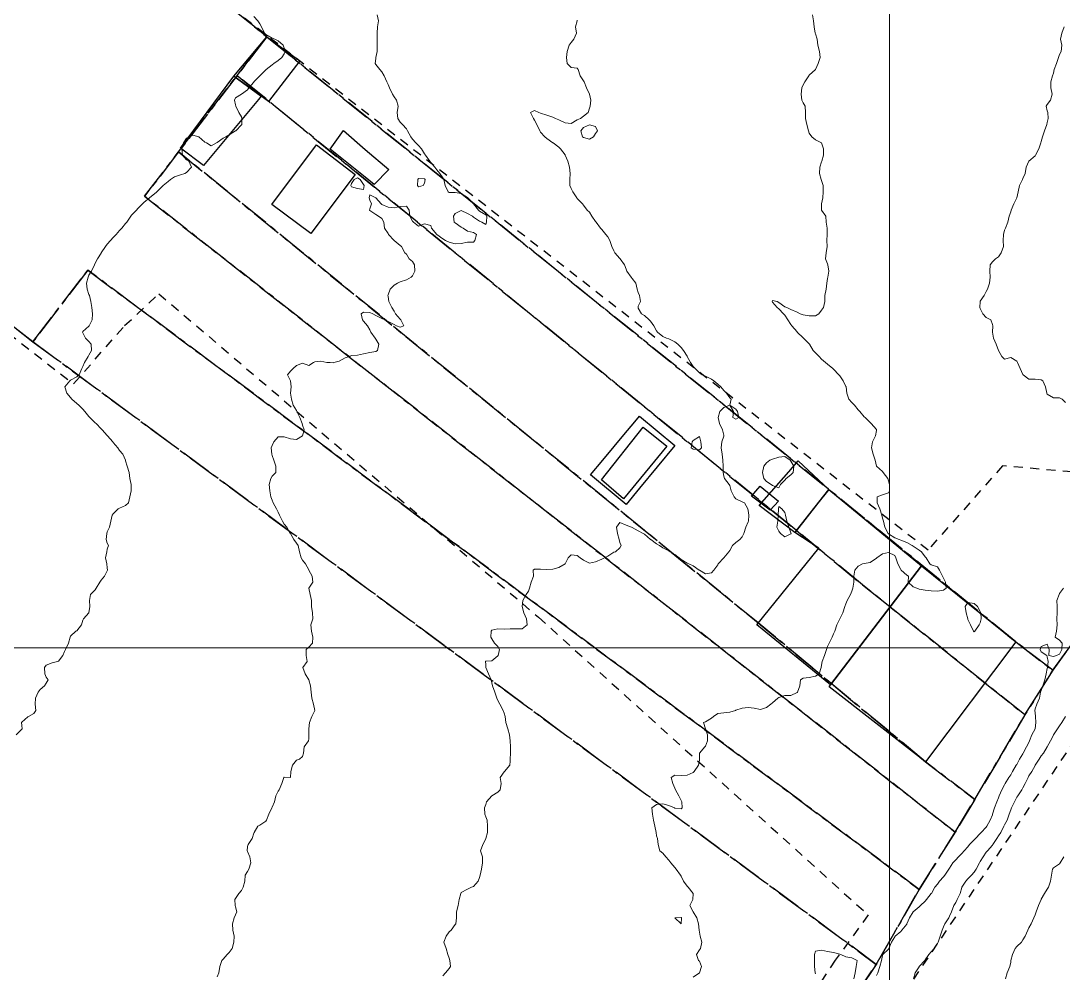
# Model space of a CAD drawing. Header units: centimetres. Extents: x 0 to 642158, y -847 to 649707.
# Drawn here: x 615995.7 to 616081, y 620860.7 to 620938.8 of the extents above; entities that cross this region are included whole.
import ezdxf

# ---------------------------------------------------------------- set-up
doc = ezdxf.new("R2010")
doc.units = ezdxf.units.CM
doc.header["$MEASUREMENT"] = 0
doc.linetypes.add('CENTERX2', pattern=[4, 2.5, -0.5, 0.5, -0.5])
doc.linetypes.add('JIS_02_0.7', pattern=[1.35, 0.75, -0.6])
for name, color, linetype, lineweight in [('MEV_grille', 254, 'Continuous', 9), ('WAL_parcellaire agricole', 7, 'JIS_02_0.7', 25), ('WAL_topographie 0.5', 253, 'Continuous', 20)]:
    doc.layers.add(name, color=color, linetype=linetype, lineweight=lineweight)
doc.layers.add('SPW_batiments', color=7, linetype='Continuous')
doc.layers.add('SPW_parcellaire cadastral', color=7, linetype='CENTERX2', lineweight=25, true_color=0xff0542)

# ---------------------------------------------------------------- blocks, each defined once
blk = doc.blocks.new('*U114')
at = {"layer": 'MEV_grille', "transparency": 33554687}
blk.add_lwpolyline([(-1338.461, 0), (1338.461, 0)], dxfattribs=at)
blk = doc.blocks.new('*U115')
at = {"layer": 'MEV_grille', "color": 0, "linetype": 'ByBlock', "lineweight": -2, "transparency": 16777216}
blk.add_blockref('*U114', (0, -1500), dxfattribs=at)
blk = doc.blocks.new('*U112')
at = {"layer": 'MEV_grille', "transparency": 33554687}
blk.add_lwpolyline([(0, 1825.476), (0, -1825.476)], dxfattribs=at)
blk = doc.blocks.new('*U113')
at = {"layer": 'MEV_grille', "color": 0, "linetype": 'ByBlock', "lineweight": -2, "transparency": 16777216}
blk.add_blockref('*U112', (700, 0), dxfattribs=at)

msp = doc.modelspace()

# ---------------------------------------------------------------- linework, layer by layer
at = {"layer": 'SPW_batiments'}
for points in [[(616018.524, 620935.46), (616015.952, 620932.141), (616015.356, 620932.576), (616013.116, 620934.212), (616015.821, 620937.44), (616018.524, 620935.46)], [(616015.356, 620932.576), (616015.138, 620932.314), (616010.635, 620926.89), (616008.761, 620928.317), (616013.116, 620934.212), (616015.356, 620932.576)], [(616023.876, 620928.195), (616025.826, 620926.579), (616024.626, 620925.328), (616023.876, 620925.945), (616020.997, 620928.247), (616022.116, 620929.763), (616023.876, 620928.195)], [(616019.432, 620921.318), (616016.24, 620923.698), (616019.88, 620928.58), (616023.046, 620926.172), (616019.432, 620921.318)], [(616045.839, 620905.742), (616046.341, 620906.347), (616049.24, 620903.94), (616046.352, 620900.462), (616045.247, 620899.13), (616042.347, 620901.537), (616043.347, 620902.742), (616045.205, 620904.98), (616045.839, 620905.742)], [(616048.595, 620903.899), (616045.029, 620899.581), (616043.229, 620901.131), (616046.645, 620905.464), (616048.595, 620903.899)], [(616056.156, 620899.038), (616058.583, 620901.782), (616059.346, 620902.699), (616061.846, 620900.35), (616060.966, 620899.233), (616059.205, 620896.993), (616059.079, 620896.833), (616056.156, 620899.038)], [(616057.729, 620899.383), (616057.056, 620898.652), (616055.529, 620899.815), (616056.229, 620900.616), (616057.729, 620899.383)], [(616069.45, 620894.097), (616061.997, 620884.334), (616055.963, 620889.266), (616061.029, 620895.55), (616059.079, 620896.833), (616059.205, 620896.993), (616061.846, 620900.35), (616069.45, 620894.097)], [(616077.163, 620887.868), (616069.781, 620878.034), (616061.881, 620884.183), (616061.997, 620884.334), (616069.45, 620894.097), (616077.163, 620887.868)]]:
    msp.add_lwpolyline(points, dxfattribs=at)
at = {"layer": 'SPW_parcellaire cadastral'}
for points in [[(616031.537, 621061.047), (616071.296, 621032.515), (616131.436, 621110.214), (616203.864, 621055.115), (616144.734, 620974.533), (616080.198, 620885.531), (616077.163, 620887.867), (616061.829, 620900.382), (616015.821, 620937.439), (615969.003, 620975.449), (615975.675, 621007.177), (615976.309, 621011.064), (615979.34, 621025.789), (615982.812, 621040.628), (615983.011, 621041.574), (615985.549, 621053.648), (615985.909, 621055.307), (615989.278, 621069.963), (615990.634, 621076.479), (615992.086, 621082.87), (615993.251, 621088.613), (615997.419, 621085.792), (616031.537, 621061.047)], [(616069.255, 620867.585), (616001.163, 620918.314), (615996.666, 620912.448), (615925.689, 620967.545), (615928.215, 620969.869), (615942.017, 620982.567), (615950.513, 620990.735), (615958.397, 620984.228), (615969.003, 620975.449), (616015.821, 620937.439), (616013.395, 620934.274), (616008.597, 620928.015), (616005.807, 620924.374), (616072.212, 620872.267), (616069.255, 620867.585)], [(616080.198, 620885.531), (616144.734, 620974.533)], [(615925.689, 620967.545), (615996.666, 620912.448), (616065.739, 620861.433), (616032.862, 620812.264), (616030.668, 620807.434), (616017.723, 620766.658), (616016.836, 620767.084), (615939.406, 620827.664), (615899.48, 620858.739), (615897.923, 620871.288), (615913.552, 620961.983), (615920.488, 620971.301), (615925.689, 620967.545)], [(616080.198, 620885.531), (616077.919, 620881.879), (616074.669, 620884.482), (616064.623, 620892.53), (616059.196, 620896.999), (616013.395, 620934.274), (616015.821, 620937.439), (616061.829, 620900.382), (616077.163, 620887.867), (616080.198, 620885.531)], [(616008.597, 620928.015), (616013.395, 620934.274), (616059.196, 620896.999), (616064.623, 620892.53), (616074.669, 620884.482), (616077.919, 620881.879), (616073.805, 620874.959), (616069.781, 620878.034), (616056.08, 620889.415), (616008.597, 620928.015)], [(616008.597, 620928.015), (616056.08, 620889.415), (616069.781, 620878.034), (616073.805, 620874.959), (616072.212, 620872.267), (616005.807, 620924.374), (616008.597, 620928.015)], [(616069.255, 620867.585), (616065.739, 620861.433), (615996.666, 620912.448), (616001.163, 620918.314), (616069.255, 620867.585)], [(616090.293, 620793.326), (616059.536, 620788.639), (616036.399, 620809.026), (616032.862, 620812.264), (616065.739, 620861.433), (616069.255, 620867.585), (616072.212, 620872.267), (616073.805, 620874.959), (616077.919, 620881.879), (616080.198, 620885.531)]]:
    msp.add_lwpolyline(points, dxfattribs=at)
at = {"layer": 'WAL_parcellaire agricole'}
for points in [[(615993.69, 621087.772), (615996.857, 621085.772), (616071.363, 621033.532), (616158.049, 621144.691), (616223.154, 621092.299), (616150.533, 620998.958), (616089.777, 620911.085), (616081.778, 620901.784), (616076.078, 620902.284), (616069.979, 620895.383), (615970.471, 620972.87), (615993.69, 621087.772)], [(616256.531, 621010.471), (616261.045, 620978.872), (616264.204, 620946.972), (616264.54, 620929.472), (616262.543, 620906.472), (616257.382, 620855.139), (616253.22, 620818.805), (616251.222, 620803.638), (616172.383, 620852.629), (616133.223, 620798.458), (616052.891, 620793.615), (616033.49, 620809.78), (616068.05, 620859.117), (616094.045, 620897.619), (616146.369, 620977.291), (616189.372, 620943.13), (616227.866, 620992.8), (616253.195, 621026.136), (616256.531, 621010.471)], [(615920.072, 620971.164), (615999.989, 620908.997), (616004.178, 620913.775), (616006.977, 620916.375), (616038.08, 620889.879), (616065.083, 620865.483), (616062.383, 620861.783), (616030.189, 620813.079), (616023.491, 620795.679), (616016.27, 620769.34), (616001.643, 620780.526), (615946.289, 620822.869), (615899.885, 620859.763), (615897.98, 620877.87), (615899.048, 620896.263), (615905.576, 620932.763), (615909.174, 620952.663), (615911.273, 620959.863), (615914.772, 620965.664), (615920.072, 620971.164)]]:
    msp.add_lwpolyline(points, dxfattribs=at)
at = {"layer": 'WAL_topographie 0.5'}
for points in [[(616014.75, 620939.105), (616015.081, 620938.75), (616015.25, 620938.51), (616015.394, 620938.25), (616015.625, 620937.75), (616015.75, 620937.62), (616016.25, 620937.334), (616016.491, 620937.25), (616016.75, 620937.116), (616017.16, 620936.75), (616017.25, 620936.5), (616017.322, 620936.25), (616017.25, 620936.055), (616017.056, 620935.75), (616016.75, 620935.5), (616016.383, 620935.25), (616016.25, 620935.15), (616015.765, 620934.75), (616015.75, 620934.735), (616015.25, 620934.25), (616015.25, 620934.25), (616014.765, 620933.75), (616014.75, 620933.732), (616014.341, 620933.25), (616014.25, 620933.083), (616013.75, 620932.75), (616013.749, 620932.75), (616013.25, 620932.438), (616013.167, 620932.25), (616013.25, 620931.875), (616013.275, 620931.75), (616013.521, 620931.25), (616013.75, 620930.883), (616013.785, 620930.75), (616013.763, 620930.25), (616013.75, 620930.224), (616013.276, 620929.75), (616013.25, 620929.732), (616012.75, 620929.42), (616012.457, 620929.25), (616012.25, 620929.125), (616011.75, 620928.774), (616011.706, 620928.75), (616011.25, 620928.517), (616010.875, 620928.75), (616010.75, 620928.81), (616010.26, 620929.25), (616010.25, 620929.256), (616009.75, 620929.387), (616009.467, 620929.25), (616009.25, 620929.142), (616008.989, 620928.75), (616008.851, 620928.25), (616008.91, 620927.75), (616009.25, 620927.348), (616009.435, 620927.25), (616009.661, 620926.75), (616009.25, 620926.32), (616009.107, 620926.25), (616008.75, 620926.135), (616008.25, 620925.967), (616007.931, 620925.75), (616007.75, 620925.598), (616007.344, 620925.25), (616007.25, 620925.171), (616006.821, 620924.75), (616006.75, 620924.688), (616006.25, 620924.282), (616006.208, 620924.25), (616005.75, 620923.876), (616005.628, 620923.75), (616005.25, 620923.368), (616005.141, 620923.25), (616004.75, 620922.838), (616004.679, 620922.75), (616004.351, 620922.25), (616004.25, 620922.134), (616003.946, 620921.75), (616003.75, 620921.564), (616003.48, 620921.25), (616003.25, 620921), (616003.014, 620920.75), (616002.75, 620920.445), (616002.596, 620920.25), (616002.267, 620919.75), (616002.25, 620919.724), (616001.95, 620919.25), (616001.75, 620918.883), (616001.694, 620918.75), (616001.475, 620918.25), (616001.25, 620917.897), (616001.18, 620917.75), (616001.048, 620917.25), (616001.106, 620916.75), (616001.25, 620916.339), (616001.291, 620916.25), (616001.412, 620915.75), (616001.476, 620915.25), (616001.54, 620914.75), (616001.527, 620914.25), (616001.266, 620913.75), (616001.25, 620913.735), (616000.75, 620913.295), (616000.727, 620913.25), (616000.75, 620913.185), (616000.977, 620912.75), (616001.25, 620912.483), (616001.434, 620912.25), (616001.455, 620911.75), (616001.25, 620911.354), (616001.2, 620911.25), (616000.884, 620910.75), (616000.75, 620910.413), (616000.679, 620910.25), (616000.439, 620909.75), (616000.25, 620909.569), (615999.75, 620909.293), (615999.674, 620909.25), (615999.291, 620908.75), (615999.451, 620908.25), (615999.75, 620907.873), (615999.857, 620907.75), (616000.25, 620907.395), (616000.412, 620907.25), (616000.75, 620906.925), (616000.917, 620906.75), (616001.25, 620906.341), (616001.339, 620906.25), (616001.75, 620905.82), (616001.837, 620905.75), (616002.25, 620905.329), (616002.337, 620905.25), (616002.75, 620904.775), (616002.774, 620904.75), (616003.213, 620904.25), (616003.25, 620904.206), (616003.61, 620903.75), (616003.75, 620903.55), (616004.015, 620903.25), (616004.236, 620902.75), (616004.25, 620902.688), (616004.39, 620902.25), (616004.542, 620901.75), (616004.607, 620901.25), (616004.703, 620900.75), (616004.714, 620900.25), (616004.603, 620899.75), (616004.492, 620899.25), (616004.25, 620899.029), (616003.75, 620898.814), (616003.646, 620898.75), (616003.25, 620898.354), (616003.15, 620898.25), (616003.042, 620897.75), (616002.945, 620897.25), (616002.75, 620896.875), (616002.705, 620896.75), (616002.669, 620896.25), (616002.75, 620895.938), (616002.844, 620895.75), (616002.75, 620895.45), (616002.713, 620895.25), (616002.617, 620894.75), (616002.714, 620894.25), (616002.75, 620893.917), (616002.764, 620893.75), (616002.75, 620893.694), (616002.539, 620893.25), (616002.25, 620892.906), (616002.154, 620892.75), (616001.841, 620892.25), (616001.75, 620892.132), (616001.389, 620891.75), (616001.3, 620891.25), (616001.321, 620890.75), (616001.25, 620890.25), (616001.25, 620890.25), (616000.806, 620889.75), (616000.75, 620889.65), (616000.65, 620889.25), (616000.25, 620888.779), (616000.179, 620888.75), (615999.75, 620888.321), (615999.728, 620888.25), (615999.577, 620887.75), (615999.321, 620887.25), (615999.25, 620887.083), (615999.12, 620886.75), (615998.75, 620886.278), (615998.687, 620886.25), (615998.25, 620886.134), (615997.75, 620885.964), (615997.607, 620885.75), (615997.636, 620885.25), (615997.75, 620884.964), (615997.908, 620884.75), (615997.75, 620884.477), (615997.611, 620884.25), (615997.25, 620883.968), (615997.094, 620883.75), (615996.868, 620883.25), (615996.856, 620882.75), (615996.91, 620882.25), (615996.75, 620881.983), (615996.312, 620881.75), (615996.25, 620881.727), (615995.75, 620881.288), (615995.731, 620881.25), (615995.75, 620881), (615995.774, 620880.75), (615995.75, 620880.7), (615995.3, 620880.25)], [(616024.858, 620939.25), (616024.957, 620938.75), (616024.891, 620938.25), (616024.853, 620937.75), (616024.864, 620937.25), (616024.872, 620936.75), (616024.872, 620936.25), (616024.76, 620935.75), (616024.75, 620935.667), (616024.702, 620935.25), (616024.75, 620935.161), (616025.088, 620934.75), (616025.25, 620934.56), (616025.441, 620934.25), (616025.652, 620933.75), (616025.75, 620933.542), (616025.875, 620933.25), (616026.125, 620932.75), (616026.25, 620932.51), (616026.447, 620932.25), (616026.589, 620931.75), (616026.486, 620931.25), (616026.558, 620930.75), (616026.75, 620930.455), (616026.932, 620930.25), (616027.25, 620929.891), (616027.335, 620929.75), (616027.605, 620929.25), (616027.75, 620929.06), (616028.015, 620928.75), (616028.25, 620928.529), (616028.502, 620928.25), (616028.75, 620927.843), (616028.808, 620927.75), (616029.179, 620927.25), (616029.25, 620927.138), (616029.578, 620926.75), (616029.75, 620926.528), (616030.005, 620926.25), (616030.25, 620925.886), (616030.311, 620925.75), (616030.44, 620925.25), (616030.67, 620924.75), (616030.75, 620924.673), (616031.25, 620924.675), (616031.75, 620924.608), (616032.25, 620924.281), (616032.284, 620924.25), (616032.75, 620923.757), (616032.757, 620923.75), (616033.155, 620923.25), (616033.25, 620923.155), (616033.75, 620922.857), (616033.847, 620922.75), (616033.828, 620922.25), (616033.75, 620922.058), (616033.438, 620922.25), (616033.25, 620922.325), (616032.75, 620922.656), (616032.656, 620922.75), (616032.25, 620922.96), (616031.75, 620923.196), (616031.25, 620922.975), (616031.109, 620922.75), (616031.167, 620922.25), (616031.25, 620922.196), (616031.75, 620921.833), (616031.917, 620921.75), (616032.25, 620921.515), (616032.75, 620921.417), (616033, 620921.25), (616032.854, 620920.75), (616032.75, 620920.625), (616032.25, 620920.617), (616031.75, 620920.51), (616031.25, 620920.476), (616030.75, 620920.605), (616030.455, 620920.75), (616030.25, 620920.901), (616029.75, 620921.245), (616029.737, 620921.25), (616029.317, 620921.75), (616029.25, 620921.977), (616028.75, 620922.115), (616028.25, 620921.917), (616027.844, 620922.25), (616027.75, 620922.323), (616027.531, 620922.75), (616027.48, 620923.25), (616027.25, 620923.552), (616026.75, 620923.528), (616026.25, 620923.435), (616025.75, 620923.476), (616025.25, 620923.697), (616025.183, 620923.75), (616024.75, 620924.25), (616024.75, 620924.25), (616024.25, 620924.5), (616024.204, 620924.25), (616024.25, 620924.062), (616024.389, 620923.75), (616024.25, 620923.333), (616024.24, 620923.25), (616024.25, 620923.208), (616024.75, 620922.875), (616024.972, 620922.75), (616025.25, 620922.541), (616025.409, 620922.25), (616025.464, 620921.75), (616025.75, 620921.321), (616025.796, 620921.25), (616026.25, 620920.75), (616026.25, 620920.75), (616026.75, 620920.337), (616026.855, 620920.25), (616027.132, 620919.75), (616027.25, 620919.632), (616027.491, 620919.25), (616027.75, 620919.031), (616027.905, 620918.75), (616027.952, 620918.25), (616027.75, 620917.846), (616027.641, 620917.75), (616027.25, 620917.525), (616026.75, 620917.358), (616026.528, 620917.25), (616026.25, 620917.078), (616025.922, 620916.75), (616025.75, 620916.296), (616025.737, 620916.25), (616025.75, 620916.166), (616025.816, 620915.75), (616026.071, 620915.25), (616026.25, 620914.95), (616026.359, 620914.75), (616026.75, 620914.3), (616026.79, 620914.25), (616027.031, 620913.75), (616026.75, 620913.656), (616026.45, 620913.75), (616026.25, 620913.865), (616025.75, 620914.125), (616025.5, 620914.25), (616025.25, 620914.37), (616024.75, 620914.617), (616024.5, 620914.75), (616024.25, 620914.853), (616023.75, 620914.875), (616023.546, 620914.75), (616023.657, 620914.25), (616023.75, 620914.136), (616024.064, 620913.75), (616024.25, 620913.43), (616024.348, 620913.25), (616024.687, 620912.75), (616024.75, 620912.655), (616024.993, 620912.25), (616024.875, 620911.75), (616024.75, 620911.664), (616024.25, 620911.56), (616023.75, 620911.477), (616023.25, 620911.355), (616022.75, 620911.333), (616022.562, 620911.25), (616022.25, 620911.141), (616021.75, 620910.863), (616021.312, 620910.75), (616021.25, 620910.736), (616021, 620910.75), (616020.75, 620910.762), (616020.25, 620910.875), (616019.75, 620910.8), (616019.65, 620910.75), (616019.25, 620910.515), (616018.75, 620910.7), (616018.25, 620910.5), (616017.977, 620910.25), (616017.75, 620910.041), (616017.517, 620909.75), (616017.75, 620909.25), (616017.75, 620909.25), (616017.826, 620908.75), (616017.766, 620908.25), (616017.856, 620907.75), (616017.981, 620907.25), (616018.25, 620906.813), (616018.277, 620906.75), (616018.517, 620906.25), (616018.71, 620905.75), (616018.75, 620905.613), (616018.883, 620905.25), (616018.75, 620904.75), (616018.75, 620904.75), (616018.25, 620904.458), (616017.75, 620904.489), (616017.25, 620904.654), (616016.75, 620904.671), (616016.386, 620904.25), (616016.25, 620903.95), (616016.183, 620903.75), (616016.221, 620903.25), (616016.25, 620903.139), (616016.396, 620902.75), (616016.573, 620902.25), (616016.573, 620901.75), (616016.25, 620901.427), (616016.143, 620901.25), (616016.013, 620900.75), (616016.076, 620900.25), (616016.163, 620899.75), (616016.25, 620899.469), (616016.33, 620899.25), (616016.615, 620898.75), (616016.75, 620898.491), (616016.858, 620898.25), (616017.101, 620897.75), (616017.25, 620897.52), (616017.45, 620897.25), (616017.738, 620896.75), (616017.75, 620896.73), (616018.036, 620896.25), (616018.25, 620895.94), (616018.395, 620895.75), (616018.512, 620895.25), (616018.641, 620894.75), (616018.75, 620894.565), (616019, 620894.25), (616019.25, 620893.778), (616019.263, 620893.75), (616019.531, 620893.25), (616019.583, 620892.75), (616019.25, 620892.25), (616019.381, 620891.75), (616019.486, 620891.25), (616019.472, 620890.75), (616019.562, 620890.25), (616019.583, 620889.75), (616019.417, 620889.25), (616019.472, 620888.75), (616019.588, 620888.25), (616019.575, 620887.75), (616019.25, 620887.425), (616019.044, 620887.25), (616019.044, 620886.75), (616019.117, 620886.25), (616018.778, 620885.75), (616018.95, 620885.25), (616019.25, 620884.75), (616019.25, 620884.75), (616019.4, 620884.25), (616019.463, 620883.75), (616019.518, 620883.25), (616019.643, 620882.75), (616019.75, 620882.25), (616019.75, 620882.25), (616019.75, 620882.25), (616019.513, 620881.75), (616019.315, 620881.25), (616019.263, 620880.75), (616019.276, 620880.25), (616019.25, 620879.917), (616019.224, 620879.75), (616018.881, 620879.25), (616018.824, 620878.75), (616018.75, 620878.464), (616018.5, 620878.25), (616018.25, 620878.171), (616017.917, 620877.75), (616017.8, 620877.25), (616017.75, 620876.75), (616017.75, 620876.75), (616017.749, 620876.75), (616017.25, 620876.781), (616017.225, 620876.75), (616017.054, 620876.25), (616016.833, 620875.75), (616016.75, 620875.617), (616016.572, 620875.25), (616016.441, 620874.75), (616016.25, 620874.317), (616016.219, 620874.25), (616015.976, 620873.75), (616015.796, 620873.25), (616015.75, 620873.159), (616015.25, 620872.838), (616015.083, 620872.75), (616014.792, 620872.25), (616014.75, 620872.178), (616014.62, 620871.75), (616014.288, 620871.25), (616014.25, 620871.083), (616014.212, 620870.75), (616014.25, 620870.673), (616014.422, 620870.25), (616014.508, 620869.75), (616014.337, 620869.25), (616014.25, 620869.05), (616014.062, 620868.75), (616014.023, 620868.25), (616013.878, 620867.75), (616013.75, 620867.487), (616013.536, 620867.25), (616013.25, 620866.821), (616013.206, 620866.75), (616013.228, 620866.25), (616013.25, 620866.15), (616013.361, 620865.75), (616013.25, 620865.5), (616013.155, 620865.25), (616013, 620864.75), (616013.046, 620864.25), (616013.15, 620863.75), (616013.12, 620863.25), (616012.981, 620862.75), (616012.75, 620862.397), (616012.583, 620862.25), (616012.25, 620861.865), (616012.135, 620861.75), (616011.961, 620861.25), (616011.893, 620860.75), (616011.75, 620860.417)], [(616041.25, 620938.8), (616041.231, 620938.75), (616041.098, 620938.25), (616041.2, 620937.75), (616040.958, 620937.25), (616040.75, 620936.987), (616040.595, 620936.75), (616040.41, 620936.25), (616040.361, 620935.75), (616040.417, 620935.25), (616040.75, 620934.917), (616041.25, 620934.875), (616041.333, 620934.75), (616041.5, 620934.25), (616041.75, 620933.841), (616041.803, 620933.75), (616042, 620933.25), (616042.25, 620932.75), (616042.25, 620932.75), (616042.365, 620932.25), (616042.312, 620931.75), (616042.25, 620931.583), (616042.139, 620931.25), (616041.75, 620930.932), (616041.528, 620930.75), (616041.25, 620930.625), (616040.75, 620930.346), (616040.25, 620930.401), (616039.75, 620930.632), (616039.457, 620930.75), (616039.25, 620930.855), (616038.75, 620931.023), (616038.25, 620931.186), (616038.092, 620931.25), (616037.75, 620931.398), (616037.408, 620931.25), (616037.677, 620930.75), (616037.75, 620930.621), (616037.941, 620930.25), (616038.182, 620929.75), (616038.25, 620929.625), (616038.596, 620929.25), (616038.75, 620929.107), (616039.25, 620928.767), (616039.273, 620928.75), (616039.75, 620928.39), (616039.883, 620928.25), (616040.25, 620927.772), (616040.263, 620927.75), (616040.469, 620927.25), (616040.613, 620926.75), (616040.677, 620926.25), (616040.633, 620925.75), (616040.648, 620925.25), (616040.75, 620925), (616040.895, 620924.75), (616041.205, 620924.25), (616041.25, 620924.192), (616041.692, 620923.75), (616041.75, 620923.65), (616042.066, 620923.25), (616042.25, 620923.066), (616042.45, 620922.75), (616042.75, 620922.3), (616042.785, 620922.25), (616043.15, 620921.75), (616043.25, 620921.646), (616043.602, 620921.25), (616043.75, 620921.039), (616043.917, 620920.75), (616044.087, 620920.25), (616044.25, 620919.909), (616044.331, 620919.75), (616044.75, 620919.264), (616044.763, 620919.25), (616045.11, 620918.75), (616045.25, 620918.4), (616045.318, 620918.25), (616045.653, 620917.75), (616045.75, 620917.625), (616046.059, 620917.25), (616046.169, 620916.75), (616046.25, 620916.481), (616046.353, 620916.25), (616046.43, 620915.75), (616046.25, 620915.375), (616046.225, 620915.25), (616046.25, 620915.194), (616046.517, 620914.75), (616046.75, 620914.596), (616047.142, 620914.25), (616047.25, 620914.132), (616047.509, 620913.75), (616047.75, 620913.344), (616047.82, 620913.25), (616048.25, 620912.888), (616048.559, 620912.75), (616048.75, 620912.688), (616049.25, 620912.458), (616049.477, 620912.25), (616049.75, 620911.989), (616049.954, 620911.75), (616050.25, 620911.26), (616050.255, 620911.25), (616050.527, 620910.75), (616050.75, 620910.424), (616050.91, 620910.25), (616051.25, 620909.896), (616051.478, 620909.75), (616051.75, 620909.626), (616052.25, 620909.388), (616052.435, 620909.25), (616052.75, 620908.97), (616053.006, 620908.75), (616053.25, 620908.471), (616053.481, 620908.25), (616053.75, 620907.852), (616053.848, 620907.75), (616053.75, 620907.25), (616054.25, 620906.927), (616054.387, 620906.75), (616054.472, 620906.25), (616054.25, 620906.122), (616053.989, 620906.25), (616054.05, 620906.75), (616053.75, 620907.25), (616053.25, 620907.06), (616052.925, 620906.75), (616052.779, 620906.25), (616052.901, 620905.75), (616053.139, 620905.25), (616053.25, 620904.806), (616053.262, 620904.75), (616053.25, 620904.71), (616053.103, 620904.25), (616053.025, 620903.75), (616053.11, 620903.25), (616053.174, 620902.75), (616053.187, 620902.25), (616053.205, 620901.75), (616053.25, 620901.438), (616053.304, 620901.25), (616053.687, 620900.75), (616053.75, 620900.662), (616053.858, 620900.25), (616054.088, 620899.75), (616054.25, 620899.588), (616054.75, 620899.336), (616054.94, 620899.25), (616055.219, 620898.75), (616055.25, 620898.625), (616055.29, 620898.25), (616055.264, 620897.75), (616055.25, 620897.708), (616055.051, 620897.25), (616054.905, 620896.75), (616054.75, 620896.461), (616054.574, 620896.25), (616054.25, 620895.998), (616053.968, 620895.75), (616053.75, 620895.362), (616053.667, 620895.25), (616053.266, 620894.75), (616053.25, 620894.736), (616052.791, 620894.25), (616052.75, 620894.175), (616052.429, 620893.75), (616052.25, 620893.509), (616051.75, 620893.451), (616051.25, 620893.745), (616051.244, 620893.75), (616050.75, 620894.096), (616050.378, 620894.25), (616050.25, 620894.314), (616049.75, 620894.625), (616049.589, 620894.75), (616049.25, 620895.009), (616048.863, 620895.25), (616048.75, 620895.315), (616048.25, 620895.565), (616047.987, 620895.75), (616047.75, 620895.9), (616047.262, 620896.25), (616047.25, 620896.26), (616046.75, 620896.686), (616046.645, 620896.75), (616046.25, 620896.974), (616045.75, 620897.228), (616045.694, 620897.25), (616045.25, 620897.436), (616044.75, 620897.639), (616044.47, 620897.25), (616044.55, 620896.75), (616044.682, 620896.25), (616044.75, 620896), (616044.839, 620895.75), (616044.75, 620895.572), (616044.375, 620895.25), (616044.25, 620895.203), (616043.75, 620894.898), (616043.484, 620894.75), (616043.25, 620894.633), (616042.75, 620894.411), (616042.25, 620894.321), (616041.75, 620894.554), (616041.485, 620894.75), (616041.25, 620894.932), (616040.75, 620895), (616040.5, 620894.75), (616040.25, 620894.25), (616040.25, 620894.25), (616039.75, 620893.95), (616039.25, 620893.83), (616038.75, 620893.792), (616038.25, 620893.821), (616037.75, 620893.809), (616037.625, 620893.75), (616037.659, 620893.25), (616037.486, 620892.75), (616037.342, 620892.25), (616037.25, 620892.016), (616037.06, 620891.75), (616036.785, 620891.25), (616036.75, 620890.75), (616036.869, 620890.25), (616037.1, 620889.75), (616037.156, 620889.25), (616036.75, 620888.941), (616036.25, 620888.941), (616035.75, 620888.92), (616035.25, 620888.893), (616034.75, 620888.944), (616034.25, 620888.829), (616034.2, 620888.75), (616034.181, 620888.25), (616034.25, 620888.107), (616034.477, 620887.75), (616034.75, 620887.477), (616034.875, 620887.25), (616034.777, 620886.75), (616034.75, 620886.713), (616034.25, 620886.317), (616033.75, 620886.278), (616033.724, 620886.25), (616033.75, 620886), (616033.767, 620885.75), (616033.983, 620885.25), (616034.194, 620884.75), (616034.25, 620884.5), (616034.311, 620884.25), (616034.49, 620883.75), (616034.664, 620883.25), (616034.75, 620883.058), (616034.901, 620882.75), (616035.179, 620882.25), (616035.25, 620882.017), (616035.35, 620881.75), (616035.411, 620881.25), (616035.566, 620880.75), (616035.692, 620880.25), (616035.75, 620879.75), (616035.75, 620879.75), (616035.788, 620879.25), (616035.769, 620878.75), (616035.762, 620878.25), (616035.75, 620878.083), (616035.713, 620877.75), (616035.278, 620877.25), (616035.25, 620877.222), (616034.946, 620876.75), (616035.03, 620876.25), (616034.933, 620875.75), (616034.75, 620875.56), (616034.25, 620875.25), (616034.25, 620875.25), (616033.819, 620874.75), (616033.75, 620874.55), (616033.662, 620874.25), (616033.67, 620873.75), (616033.75, 620873.528), (616033.859, 620873.25), (616033.905, 620872.75), (616033.893, 620872.25), (616033.771, 620871.75), (616033.75, 620871.714), (616033.509, 620871.25), (616033.333, 620870.75), (616033.5, 620870.25), (616033.492, 620869.75), (616033.4, 620869.25), (616033.307, 620868.75), (616033.25, 620868.558), (616033.121, 620868.25), (616032.75, 620867.824), (616032.596, 620867.75), (616032.25, 620867.6), (616031.75, 620867.318), (616031.707, 620867.25), (616031.572, 620866.75), (616031.5, 620866.25), (616031.364, 620865.75), (616031.346, 620865.25), (616031.298, 620864.75), (616031.25, 620864.694), (616030.917, 620864.25), (616030.75, 620864.102), (616030.5, 620863.75), (616030.331, 620863.25), (616030.5, 620862.75), (616030.661, 620862.25), (616030.75, 620861.938), (616030.81, 620861.75), (616030.864, 620861.25), (616030.75, 620861.103), (616030.45, 620860.75), (616030.25, 620860.484)], [(616060.512, 620939.25), (616060.611, 620938.75), (616060.643, 620938.25), (616060.722, 620937.75), (616060.75, 620937.687), (616060.902, 620937.25), (616060.953, 620936.75), (616061.088, 620936.25), (616061.153, 620935.75), (616060.974, 620935.25), (616060.75, 620934.75), (616060.75, 620934.75), (616060.25, 620934.292), (616060.221, 620934.25), (616059.883, 620933.75), (616059.75, 620933.5), (616059.639, 620933.25), (616059.583, 620932.75), (616059.635, 620932.25), (616059.75, 620932.036), (616059.904, 620931.75), (616059.932, 620931.25), (616059.956, 620930.75), (616060.063, 620930.25), (616060.179, 620929.75), (616060.25, 620929.542), (616060.469, 620929.25), (616060.75, 620929), (616061.25, 620928.75), (616061.25, 620928.75), (616061.405, 620928.25), (616061.42, 620927.75), (616061.27, 620927.25), (616061.25, 620927.187), (616061.11, 620926.75), (616061.087, 620926.25), (616061.229, 620925.75), (616061.25, 620925.679), (616061.386, 620925.25), (616061.398, 620924.75), (616061.359, 620924.25), (616061.25, 620923.75), (616061.25, 620923.25), (616061.607, 620922.75), (616061.65, 620922.25), (616061.726, 620921.75), (616061.723, 620921.25), (616061.687, 620920.75), (616061.714, 620920.25), (616061.629, 620919.75), (616061.571, 620919.25), (616061.75, 620918.833), (616061.783, 620918.75), (616061.866, 620918.25), (616061.764, 620917.75), (616061.75, 620917.65), (616061.683, 620917.25), (616061.65, 620916.75), (616061.533, 620916.25), (616061.526, 620915.75), (616061.423, 620915.25), (616061.25, 620915.046), (616061.026, 620914.75), (616060.75, 620914.568), (616060.25, 620914.575), (616059.75, 620914.67), (616059.509, 620914.75), (616059.25, 620914.871), (616058.75, 620915.093), (616058.423, 620915.25), (616058.25, 620915.324), (616057.75, 620915.683), (616057.625, 620915.75), (616057.25, 620915.836), (616057.204, 620915.75), (616057.25, 620915.686), (616057.63, 620915.25), (616057.75, 620915.147), (616058.153, 620914.75), (616058.25, 620914.625), (616058.497, 620914.25), (616058.75, 620913.872), (616058.83, 620913.75), (616059.25, 620913.258), (616059.256, 620913.25), (616059.75, 620912.786), (616059.79, 620912.75), (616060.25, 620912.29), (616060.284, 620912.25), (616060.583, 620911.75), (616060.75, 620911.555), (616061.05, 620911.25), (616061.25, 620911.024), (616061.587, 620910.75), (616061.75, 620910.607), (616062.187, 620910.25), (616062.25, 620910.197), (616062.679, 620909.75), (616062.75, 620909.662), (616063.034, 620909.25), (616063.25, 620908.787), (616063.266, 620908.75), (616063.327, 620908.25), (616063.488, 620907.75), (616063.75, 620907.482), (616063.956, 620907.25), (616064.25, 620906.885), (616064.382, 620906.75), (616064.75, 620906.313), (616064.83, 620906.25), (616065.25, 620905.83), (616065.333, 620905.75), (616065.75, 620905.274), (616065.766, 620905.25), (616065.75, 620905.179), (616065.679, 620904.75), (616065.424, 620904.25), (616065.34, 620903.75), (616065.493, 620903.25), (616065.662, 620902.75), (616065.75, 620902.25), (616065.75, 620902.25), (616066.25, 620901.811), (616066.303, 620901.75), (616066.68, 620901.25), (616066.75, 620901.071), (616066.833, 620900.75), (616066.817, 620900.25), (616066.75, 620900.073), (616066.25, 620899.904), (616065.806, 620899.75), (616065.826, 620899.25), (616066.025, 620898.75), (616066.19, 620898.25), (616066.25, 620898), (616066.329, 620897.75), (616066.448, 620897.25), (616066.721, 620896.75), (616066.75, 620896.715), (616067.25, 620896.396), (616067.621, 620896.25), (616067.75, 620896.204), (616068.25, 620896), (616068.673, 620895.75), (616068.75, 620895.715), (616069.25, 620895.388), (616069.434, 620895.25), (616069.75, 620894.821), (616069.829, 620894.75), (616070.125, 620894.25), (616070.25, 620894.168), (616070.75, 620894.004), (616070.92, 620893.75), (616071.177, 620893.25), (616071.25, 620893.08), (616071.401, 620892.75), (616071.477, 620892.25), (616071.25, 620892.096), (616070.75, 620892.024), (616070.25, 620892.05), (616069.75, 620892.105), (616069.25, 620892.193), (616069.05, 620892.25), (616068.75, 620892.368), (616068.347, 620892.75), (616068.382, 620893.25), (616068.25, 620893.319), (616067.783, 620893.75), (616067.75, 620893.78), (616067.5, 620894.25), (616067.35, 620894.75), (616067.25, 620894.937), (616066.75, 620895.188), (616066.25, 620895.088), (616065.777, 620894.75), (616065.75, 620894.722), (616065.25, 620894.379), (616064.75, 620894.276), (616064.6, 620894.25), (616064.25, 620894.055), (616063.975, 620893.75), (616063.908, 620893.25), (616063.893, 620892.75), (616063.833, 620892.25), (616063.75, 620892.028), (616063.631, 620891.75), (616063.369, 620891.25), (616063.25, 620890.972), (616063.167, 620890.75), (616062.989, 620890.25), (616062.75, 620889.75), (616062.75, 620889.75), (616062.511, 620889.25), (616062.337, 620888.75), (616062.25, 620888.528), (616062.131, 620888.25), (616061.875, 620887.75), (616061.75, 620887.472), (616061.667, 620887.25), (616061.511, 620886.75), (616061.318, 620886.25), (616061.25, 620885.95), (616061.227, 620885.75), (616061.068, 620885.25), (616060.75, 620885.044), (616060.25, 620884.944), (616059.75, 620884.898), (616059.534, 620884.75), (616059.471, 620884.25), (616059.294, 620883.75), (616059.25, 620883.708), (616058.75, 620883.476), (616058.25, 620883.468), (616057.75, 620883.309), (616057.676, 620883.25), (616057.25, 620882.867), (616057.104, 620882.75), (616056.75, 620882.492), (616056.25, 620882.319), (616055.75, 620882.417), (616055.25, 620882.486), (616054.75, 620882.436), (616054.25, 620882.263), (616054.214, 620882.25), (616053.75, 620882.102), (616053.25, 620882.036), (616052.75, 620882), (616052.404, 620881.75), (616052.25, 620881.607), (616051.75, 620881.313), (616051.583, 620881.25), (616051.75, 620880.75), (616051.75, 620880.75), (616051.908, 620880.25), (616051.905, 620879.75), (616051.75, 620879.317), (616051.694, 620879.25), (616051.25, 620878.75), (616051.264, 620878.25), (616051.25, 620878.178), (616051.171, 620877.75), (616050.836, 620877.25), (616050.75, 620877.154), (616050.25, 620876.94), (616049.75, 620876.902), (616049.25, 620876.932), (616048.95, 620876.75), (616049.069, 620876.25), (616049.25, 620875.881), (616049.304, 620875.75), (616049.557, 620875.25), (616049.75, 620874.857), (616049.814, 620874.75), (616049.837, 620874.25), (616049.75, 620874.193), (616049.25, 620874.234), (616049.21, 620874.25), (616048.75, 620874.455), (616048.25, 620874.586), (616047.75, 620874.534), (616047.359, 620874.25), (616047.42, 620873.75), (616047.5, 620873.25), (616047.593, 620872.75), (616047.7, 620872.25), (616047.75, 620871.964), (616047.815, 620871.75), (616047.889, 620871.25), (616048.019, 620870.75), (616048.25, 620870.55), (616048.5, 620870.25), (616048.75, 620869.977), (616048.92, 620869.75), (616049.25, 620869.378), (616049.343, 620869.25), (616049.706, 620868.75), (616049.75, 620868.657), (616049.946, 620868.25), (616050.25, 620867.845), (616050.347, 620867.75), (616050.75, 620867.25), (616050.75, 620867.25), (616050.75, 620867.249), (616050.722, 620866.75), (616050.481, 620866.25), (616050.75, 620865.75), (616050.75, 620865.75), (616051.038, 620865.25), (616051.176, 620864.75), (616051.221, 620864.25), (616051.25, 620864.083), (616051.309, 620863.75), (616051.462, 620863.25), (616051.333, 620862.75), (616051.25, 620862.625), (616051.013, 620862.25), (616051.178, 620861.75), (616051.25, 620861.704), (616051.422, 620861.25), (616051.25, 620860.75), (616051.25, 620860.75), (616050.75, 620860.375)], [(616081.139, 620938.25), (616080.946, 620937.75), (616080.822, 620937.25), (616080.946, 620936.75), (616080.89, 620936.25), (616080.75, 620935.981), (616080.671, 620935.75), (616080.5, 620935.25), (616080.325, 620934.75), (616080.25, 620934.458), (616080.182, 620934.25), (616080.029, 620933.75), (616080.033, 620933.25), (616080.159, 620932.75), (616080.019, 620932.25), (616079.75, 620931.9), (616079.667, 620931.75), (616079.75, 620931.375), (616079.781, 620931.25), (616079.827, 620930.75), (616079.75, 620930.417), (616079.706, 620930.25), (616079.51, 620929.75), (616079.355, 620929.25), (616079.25, 620928.85), (616079.227, 620928.75), (616079.069, 620928.25), (616078.782, 620927.75), (616078.75, 620927.697), (616078.25, 620927.25), (616078.25, 620927.25), (616078.028, 620926.75), (616077.929, 620926.25), (616077.75, 620925.833), (616077.713, 620925.75), (616077.467, 620925.25), (616077.371, 620924.75), (616077.25, 620924.25), (616077.25, 620924.25), (616077.02, 620923.75), (616076.8, 620923.25), (616076.75, 620923.1), (616076.62, 620922.75), (616076.523, 620922.25), (616076.338, 620921.75), (616076.25, 620921.6), (616076.169, 620921.25), (616076.145, 620920.75), (616076.15, 620920.25), (616075.976, 620919.75), (616075.75, 620919.417), (616075.5, 620919.25), (616075.25, 620919.016), (616075.076, 620918.75), (616075.047, 620918.25), (616075.074, 620917.75), (616075.008, 620917.25), (616074.85, 620916.75), (616074.75, 620916.563), (616074.571, 620916.25), (616074.25, 620915.776), (616074.239, 620915.75), (616074.231, 620915.25), (616074.25, 620915.167), (616074.468, 620914.75), (616074.75, 620914.441), (616075.114, 620914.25), (616075.25, 620913.875), (616075.281, 620913.75), (616075.25, 620913.25), (616075.346, 620912.75), (616075.559, 620912.25), (616075.75, 620911.75), (616075.75, 620911.75), (616076.016, 620911.25), (616076.25, 620911.031), (616076.75, 620911.162), (616077.25, 620910.869), (616077.318, 620910.75), (616077.539, 620910.25), (616077.75, 620909.775), (616077.766, 620909.75), (616078.25, 620909.398), (616078.75, 620909.379), (616079.25, 620909.328), (616079.379, 620909.25), (616079.609, 620908.75), (616079.699, 620908.25), (616079.75, 620908.146), (616080.25, 620907.85), (616080.75, 620907.858), (616080.972, 620907.75), (616081.25, 620907.487)], [(616042.575, 620929.25), (616042.25, 620929.059), (616041.75, 620929.181), (616041.671, 620929.25), (616041.533, 620929.75), (616041.75, 620930), (616042.25, 620930.225), (616042.75, 620930.083), (616042.908, 620929.75), (616042.75, 620929.519), (616042.575, 620929.25)], [(616023.75, 620924.917), (616023.789, 620925.25), (616023.75, 620925.333), (616023.48, 620925.75), (616023.25, 620925.883), (616022.976, 620925.75), (616022.75, 620925.417), (616022.702, 620925.25), (616022.75, 620925.137), (616023.25, 620925.013), (616023.75, 620924.917)], [(616028.25, 620925.147), (616028.639, 620925.25), (616028.75, 620925.45), (616028.79, 620925.75), (616028.75, 620925.791), (616028.25, 620925.824), (616028.183, 620925.75), (616028.158, 620925.25), (616028.25, 620925.147)], [(616051.25, 620903.59), (616051.417, 620903.75), (616051.38, 620904.25), (616051.25, 620904.688), (616050.75, 620904.365), (616050.669, 620904.25), (616050.573, 620903.75), (616050.75, 620903.646), (616051.25, 620903.59)], [(616057.75, 620900.477), (616057.886, 620900.75), (616058.25, 620901.114), (616058.353, 620901.25), (616058.75, 620901.553), (616058.933, 620901.75), (616058.985, 620902.25), (616058.75, 620902.683), (616058.7, 620902.75), (616058.25, 620903.064), (616057.75, 620902.991), (616057.25, 620902.844), (616057.023, 620902.75), (616056.75, 620902.543), (616056.544, 620902.25), (616056.417, 620901.75), (616056.535, 620901.25), (616056.75, 620901.013), (616057.137, 620900.75), (616057.25, 620900.675), (616057.75, 620900.477)], [(616058.75, 620896.712), (616058.764, 620896.75), (616058.75, 620896.806), (616058.583, 620897.25), (616058.411, 620897.75), (616058.304, 620898.25), (616058.25, 620898.472), (616058, 620898.75), (616057.75, 620898.958), (616057.723, 620898.75), (616057.693, 620898.25), (616057.672, 620897.75), (616057.605, 620897.25), (616057.75, 620896.929), (616057.889, 620896.75), (616058.25, 620896.467), (616058.75, 620896.712)], [(616081.076, 620892.25), (616080.75, 620891.813), (616080.71, 620891.75), (616080.536, 620891.25), (616080.548, 620890.75), (616080.568, 620890.25), (616080.54, 620889.75), (616080.547, 620889.25), (616080.491, 620888.75), (616080.387, 620888.25), (616080.75, 620888), (616080.96, 620887.75), (616080.953, 620887.25), (616080.75, 620886.844), (616080.5, 620886.75), (616080.25, 620886.667), (616079.875, 620886.75), (616079.889, 620887.25), (616079.75, 620887.667), (616079.25, 620887.481), (616079.164, 620887.25), (616079.25, 620887.05), (616079.7, 620886.75), (616079.75, 620886.625), (616079.833, 620886.25), (616079.766, 620885.75), (616079.75, 620885.694), (616079.647, 620885.25), (616079.56, 620884.75), (616079.385, 620884.25), (616079.25, 620883.889), (616079.182, 620883.75), (616079.102, 620883.25), (616078.886, 620882.75), (616078.75, 620882.375), (616078.721, 620882.25), (616078.75, 620882.05), (616078.792, 620881.75), (616078.821, 620881.25), (616078.753, 620880.75), (616078.75, 620880.741), (616078.493, 620880.25), (616078.298, 620879.75), (616078.25, 620879.623), (616078.038, 620879.25), (616077.786, 620878.75), (616077.75, 620878.679), (616077.481, 620878.25), (616077.25, 620877.814), (616077.208, 620877.75), (616076.892, 620877.25), (616076.75, 620876.979), (616076.598, 620876.75), (616076.304, 620876.25), (616076.25, 620876.153), (616076.017, 620875.75), (616075.817, 620875.25), (616075.75, 620875.078), (616075.607, 620874.75), (616075.421, 620874.25), (616075.265, 620873.75), (616075.25, 620873.696), (616075.081, 620873.25), (616074.805, 620872.75), (616074.75, 620872.68), (616074.338, 620872.25), (616074.25, 620872.161), (616073.859, 620871.75), (616073.75, 620871.629), (616073.379, 620871.25), (616073.25, 620871.079), (616072.949, 620870.75), (616072.75, 620870.509), (616072.488, 620870.25), (616072.25, 620870.007), (616072.018, 620869.75), (616071.75, 620869.323), (616071.697, 620869.25), (616071.356, 620868.75), (616071.25, 620868.597), (616070.925, 620868.25), (616070.75, 620868.021), (616070.54, 620867.75), (616070.252, 620867.25), (616070.25, 620867.245), (616069.851, 620866.75), (616069.75, 620866.603), (616069.358, 620866.25), (616069.25, 620866.145), (616068.757, 620865.75), (616068.75, 620865.739), (616068.467, 620865.25), (616068.254, 620864.75), (616068.25, 620864.744), (616067.84, 620864.25), (616067.75, 620864.135), (616067.288, 620863.75), (616067.25, 620863.692), (616066.975, 620863.25), (616066.783, 620862.75), (616066.75, 620862.685), (616066.274, 620862.25), (616066.25, 620862.159), (616066.158, 620861.75), (616066.039, 620861.25), (616065.863, 620860.75), (616065.75, 620860.521)], [(616073.806, 620888.75), (616073.75, 620888.672), (616073.705, 620888.75), (616073.445, 620889.25), (616073.25, 620889.709), (616073.237, 620889.75), (616073.091, 620890.25), (616073.011, 620890.75), (616073.25, 620891.1), (616073.75, 620891.015), (616074.034, 620890.75), (616074.25, 620890.36), (616074.295, 620890.25), (616074.319, 620889.75), (616074.25, 620889.427), (616074.158, 620889.25), (616073.806, 620888.75)], [(616081.244, 620881.75), (616080.937, 620881.25), (616080.75, 620880.985), (616080.593, 620880.75), (616080.266, 620880.25), (616080.25, 620880.222), (616080.018, 620879.75), (616079.75, 620879.264), (616079.742, 620879.25), (616079.437, 620878.75), (616079.25, 620878.513), (616079.087, 620878.25), (616078.76, 620877.75), (616078.75, 620877.735), (616078.474, 620877.25), (616078.25, 620876.876), (616078.184, 620876.75), (616077.947, 620876.25), (616077.75, 620875.893), (616077.669, 620875.75), (616077.327, 620875.25), (616077.25, 620875.141), (616077.061, 620874.75), (616076.819, 620874.25), (616076.75, 620874.092), (616076.634, 620873.75), (616076.453, 620873.25), (616076.25, 620872.883), (616076.198, 620872.75), (616075.938, 620872.25), (616075.75, 620871.96), (616075.629, 620871.75), (616075.287, 620871.25), (616075.25, 620871.199), (616074.854, 620870.75), (616074.75, 620870.637), (616074.498, 620870.25), (616074.25, 620869.859), (616074.192, 620869.75), (616073.914, 620869.25), (616073.75, 620868.983), (616073.546, 620868.75), (616073.25, 620868.454), (616073.086, 620868.25), (616072.762, 620867.75), (616072.75, 620867.729), (616072.606, 620867.25), (616072.359, 620866.75), (616072.25, 620866.5), (616072.083, 620866.25), (616071.904, 620865.75), (616071.75, 620865.386), (616071.686, 620865.25), (616071.365, 620864.75), (616071.25, 620864.519), (616071.131, 620864.25), (616070.962, 620863.75), (616070.812, 620863.25), (616070.75, 620863.146), (616070.488, 620862.75), (616070.25, 620862.462), (616070.041, 620862.25), (616069.75, 620861.797), (616069.714, 620861.75), (616069.266, 620861.25), (616069.25, 620861.227), (616068.932, 620860.75), (616068.785, 620860.25)], [(616081.097, 620870.25), (616080.797, 620869.75), (616080.75, 620869.667), (616080.25, 620869.355), (616080.173, 620869.25), (616080.08, 620868.75), (616080.007, 620868.25), (616079.84, 620867.75), (616079.75, 620867.595), (616079.523, 620867.25), (616079.25, 620866.777), (616079.235, 620866.75), (616079.018, 620866.25), (616078.836, 620865.75), (616078.75, 620865.49), (616078.655, 620865.25), (616078.424, 620864.75), (616078.25, 620864.43), (616078.16, 620864.25), (616077.943, 620863.75), (616077.75, 620863.446), (616077.625, 620863.25), (616077.25, 620862.913), (616077.129, 620862.75), (616076.893, 620862.25), (616076.773, 620861.75), (616076.75, 620861.625), (616076.677, 620861.25), (616076.464, 620860.75), (616076.315, 620860.25)], [(616049.75, 620864.751), (616049.776, 620865.25), (616049.75, 620865.288), (616049.251, 620865.25), (616049.75, 620864.751)], [(616063.907, 620860.25), (616064.006, 620860.75), (616064.104, 620861.25), (616064.17, 620861.75), (616063.75, 620861.978), (616063.25, 620862.061), (616062.85, 620862.25), (616062.75, 620862.285), (616062.25, 620862.413), (616061.75, 620862.498), (616061.25, 620862.607), (616060.75, 620862.513), (616060.68, 620862.25), (616060.692, 620861.75), (616060.693, 620861.25), (616060.722, 620860.75), (616060.75, 620860.662)]]:
    msp.add_lwpolyline(points, dxfattribs=at)

# ---------------------------------------------------------------- block references
at = {"layer": 'MEV_grille', "transparency": 33554687}
for name, p in [('*U113', (615366.814, 620593.644)), ('*U115', (616669.481, 622387.381))]:
    msp.add_blockref(name, p, dxfattribs=at)

doc.saveas('drawing.dxf')
